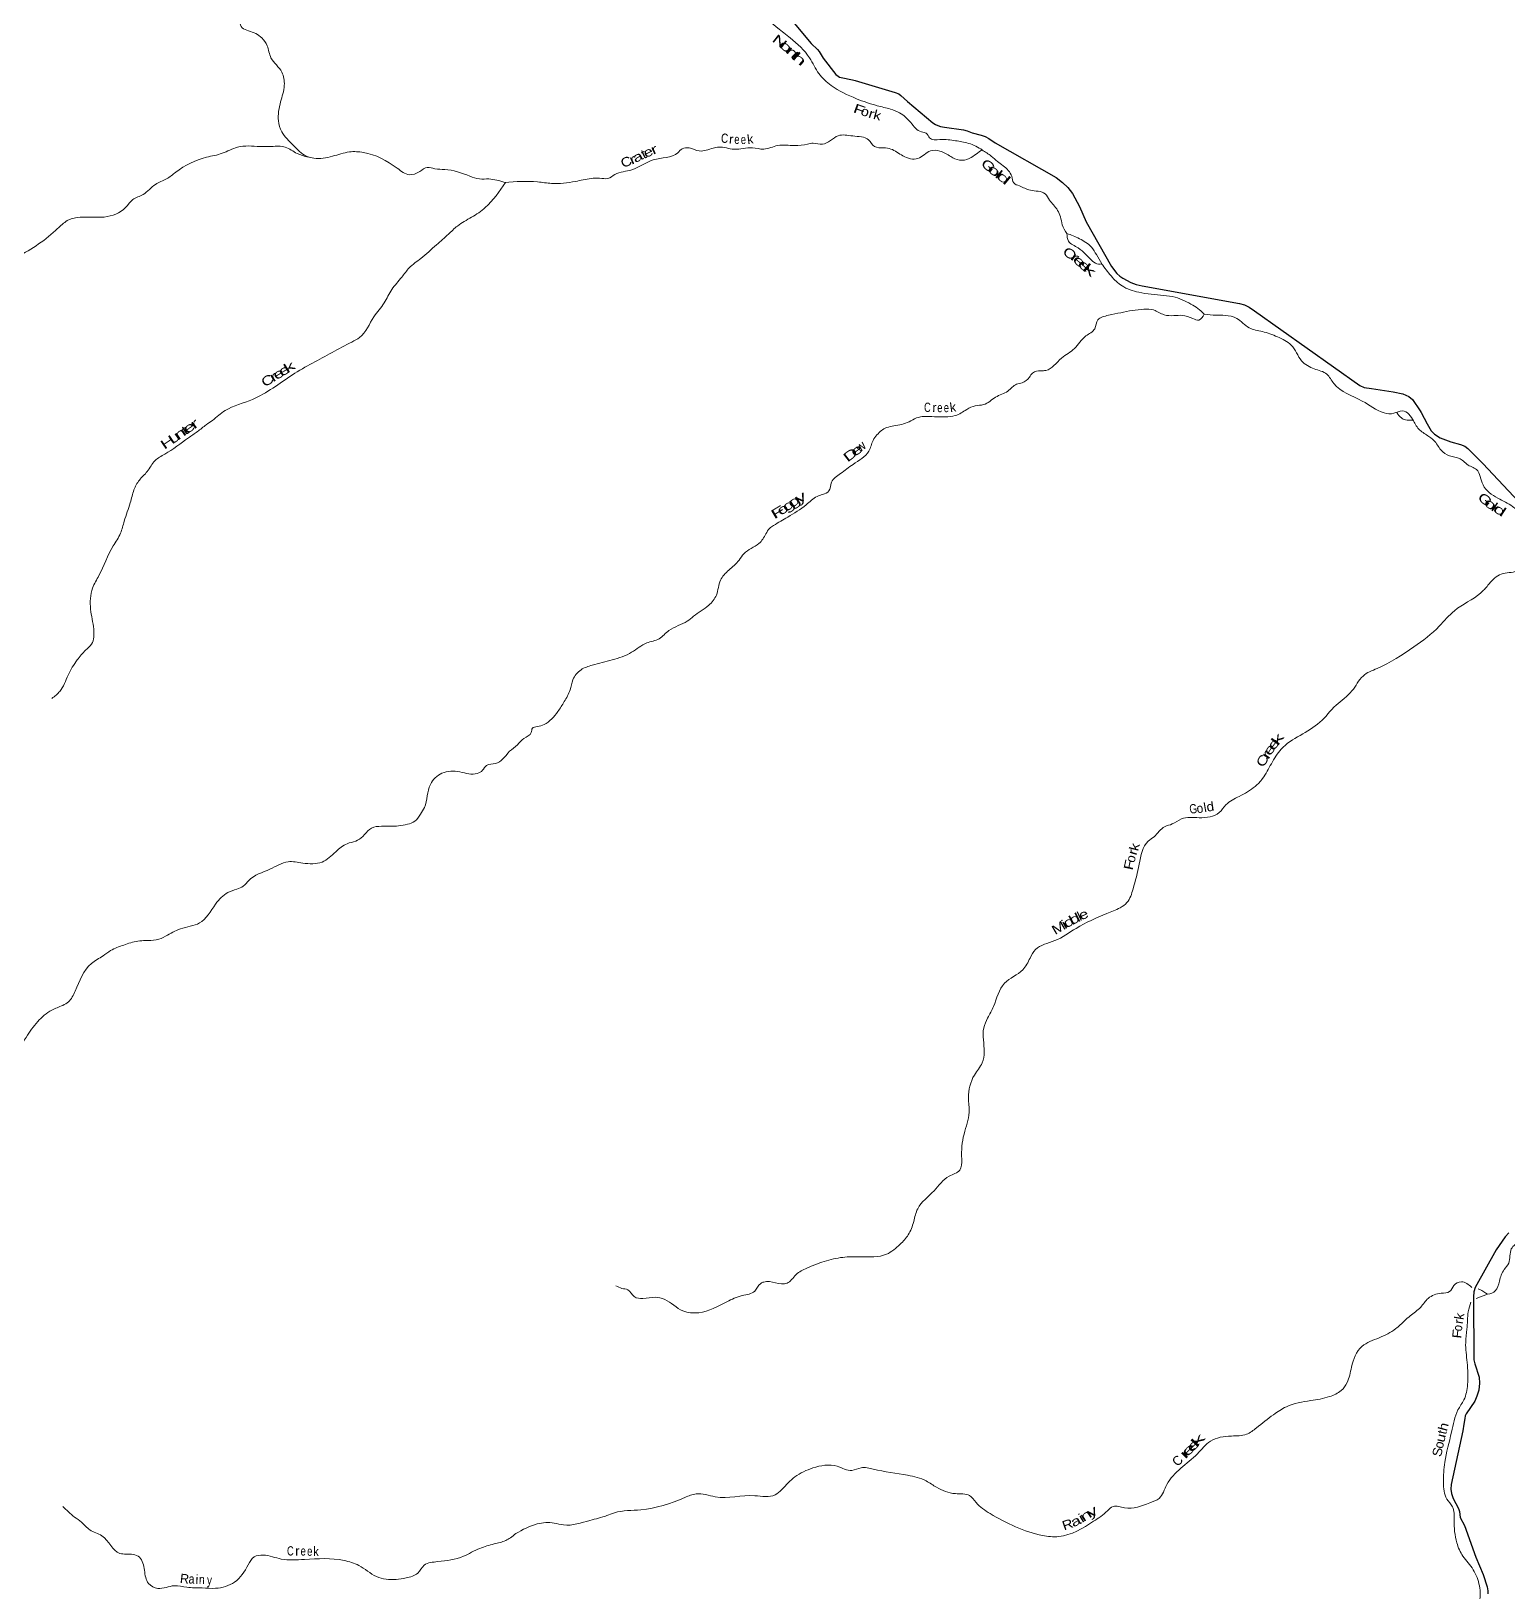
# Model space of a CAD drawing. Header units: feet. Extents: x 0 to 246606, y 183576 to 368785.
# Drawn here: x 174100 to 205943, y 232159 to 265819 of the extents above; entities that cross this region are included whole.
import ezdxf
from ezdxf.enums import TextEntityAlignment as Align

# ---------------------------------------------------------------- set-up
doc = ezdxf.new("R2010")
doc.units = ezdxf.units.FT
doc.header["$LTSCALE"] = 80
for name, color, linetype, lineweight in [('29', 7, 'Continuous', 25), ('39', 7, 'Continuous', 13), ('41', 7, 'Continuous', 13)]:
    doc.layers.add(name, color=color, linetype=linetype, lineweight=lineweight)

msp = doc.modelspace()

# ---------------------------------------------------------------- linework, layer by layer
at = {"layer": '29'}
for points in [[(190551.43, 265994.08), (190920.39, 265550.4), (191059.32, 265420.8), (191089.97, 265378.02), (191176.71, 265234.57), (191455.66, 264884.7), (191501.87, 264847.03), (191531.3, 264830.2), (191567.57, 264817.29), (191808.52, 264769.28), (191869.65, 264754.5), (192733.39, 264498.99), (192814.08, 264464.81), (192857.38, 264429.6), (192997.88, 264299.38), (193544.79, 263839.31), (193599.22, 263805.03), (193653.86, 263781.9), (193706.4, 263765.07), (193798.4, 263747.1), (194203.09, 263688.6), (194282.23, 263668.34), (194395.71, 263628.03), (194586.95, 263580.02), (194673.43, 263546.12), (194750.87, 263504.31), (194889.15, 263413.24), (196207.17, 262660.51), (196341.75, 262555.88), (196452.1, 262451.35), (196556.11, 262316.15), (196707.54, 262040.81), (196848.94, 261707.73), (197397.89, 260745.98), (197510.21, 260593.85), (197573.26, 260534.97), (197641.36, 260490.47), (197817.04, 260400.38), (197930.52, 260358.33), (198059.44, 260327.33), (200158.16, 259948.26), (200266.14, 259913.74), (200368.32, 259864.14), (200483.81, 259786.92), (202755.54, 258175.13), (202848.15, 258135.52), (203000.72, 258111.04), (203470.16, 258043.11), (203680.36, 258000.94), (203806.45, 257942.05), (203886.27, 257875.92), (204052.82, 257633.76), (204074.43, 257592.44)], [(204074.43, 257592.44), (204201.7, 257349.11), (204294.02, 257197.62), (204363.99, 257125.03), (204487.36, 257046.2), (204715.4, 256963.26), (204924.13, 256906.87), (205016.95, 256869.56), (205084.2, 256819.09), (205405.83, 256494.52), (206291.82, 255556.22)], [(205962.63, 239898.94), (205886.84, 239816.36), (205692.29, 239536.41), (205239.61, 238722.01), (205210.27, 238630.87), (205203.68, 238520.18), (205214.47, 237158.82), (205229.25, 237077.8), (205323.7, 236784.56), (205332.15, 236658.33), (205320.96, 236510.52), (205277.51, 236380.74), (205230.97, 236269.87), (205046.34, 235998.01), (205025.33, 235951.74), (205013.28, 235899.02), (204996.64, 235771.92), (204970.07, 235630.63), (204722.7, 234471.28), (204712.64, 234372.86), (204731.11, 234277.81), (204765.55, 234173.91), (204877.3, 233953.37), (204899.23, 233890.87), (204918.05, 233758.33), (205013.03, 233588), (205253.62, 232903.3), (205413.68, 232530.1), (205495.67, 232264.95), (205512.88, 232181.19), (205512.88, 232118.1)]]:
    msp.add_lwpolyline(points, dxfattribs=at)
at = {"layer": '39'}
msp.add_line((205506.7, 238576.4), (205263.05, 238487.56), dxfattribs=at)
for points in [[(184208.52, 275137.45), (184619.21, 274722.28), (184938.5, 274327.03), (185065.39, 273922.39), (185246.91, 273516.99), (185645.48, 272975.6), (185919.34, 272677.67), (186324.87, 272212.73), (186719.45, 271502.19), (186833.69, 271403.9), (186975.84, 271268.97), (187190.62, 270937.63), (187348, 270544.65), (187427.3, 269876.81), (187396.68, 269679.84), (187468.28, 269570.06), (187620.44, 269424.91), (187669.01, 269248.99), (187677.79, 268958.81), (187778.3, 268723.74), (188130.42, 268366.3), (188387.37, 268181.41), (188588.96, 267934.86), (188830.44, 267637.38), (189199.58, 267352.22), (189444.82, 267203.75), (189524.28, 267073.72), (189588.26, 266831.11), (189563.74, 266636.07), (189598.19, 266464.37), (189853.83, 266166.7), (190198.74, 265885.9), (190469.54, 265672.62), (190885.6, 265243.78), (191088.14, 264904.55), (191354.39, 264649.03), (191895.59, 264363.47), (192343.21, 264212.16), (192633.83, 264137.58), (192827.23, 264058.32), (193067.72, 263849.49), (193300.17, 263646.82), (193403.07, 263617.17), (193474.8, 263519.48), (193697.01, 263480.11), (194034.78, 263457.24), (194311.42, 263398.97), (194474.68, 263338.26), (194609.24, 263256.55)], [(184313.82, 262558.04), (183970.27, 262631.18), (183766.25, 262633.67), (183559.26, 262692.67), (183017.59, 262836.74), (182807.31, 262851.24), (182641.21, 262880.66), (182481.13, 262793.01), (182254.08, 262724.39), (181993.23, 262863.27), (181264.45, 263204.06), (180963.35, 263214.96), (180597.37, 263121.69), (180198.23, 263078.34), (180033.87, 263123.95), (179757.38, 263351.44), (179501.86, 263652.03), (179431.23, 263887.17), (179478.89, 264292.06), (179557.63, 264651.02), (179506.37, 264934.98), (179270.87, 265246.02), (179187.71, 265505.18), (179073.79, 265672.89), (178786.38, 265829.49), (178650.02, 265891.75), (178518.13, 266166.22), (178327.84, 266193.19), (178057.81, 266158.17), (177905.84, 266187.83), (177392.95, 266421.29), (177188.76, 266433.88), (176524.01, 266571.75), (176249.53, 266680.09), (175621.57, 266792.34), (174982.96, 266936.73), (174832.77, 266980.57), (174695.96, 267069.08), (174352.6, 267190.36), (173760.56, 267089.09), (173490.6, 267050.02), (173100.12, 267091.68), (172348.14, 267133.07), (171949.07, 267085.68), (171703.31, 267049.06), (171473.39, 267030.89), (170922.86, 267102.07), (170766.48, 267153.89), (170481.7, 267274.16), (170418.53, 267188.2), (170180.6, 267046.66), (169769.9, 266970.79), (169339.55, 266862.25), (168647.15, 266724.88), (168424.24, 266769.47), (168061.44, 267084.34), (167725.47, 267365.34), (167363.87, 267609.53), (166816.12, 267874.71), (166434.09, 268132.68), (165899.81, 268198.08), (165270.82, 268132.53), (164902.45, 268061.44), (164793.49, 268055.49)], [(184313.82, 262558.04), (185020.89, 262568.54), (185322.12, 262536.11), (185834.74, 262579.28), (186177.57, 262642.95), (186355.76, 262648.51), (186537.88, 262643.94), (186688.65, 262728.43), (187052.16, 262830.09), (187514.14, 263045.18), (188046.26, 263198.85), (188138.31, 263282.16), (188286.31, 263302.24), (188508.21, 263236.68), (188808.49, 263296.93), (188926.16, 263319.45), (189259.6, 263272.47), (189652.65, 263303.21), (189897.26, 263275.6), (190199.75, 263351.93), (190560.06, 263352.91), (190843.83, 263385.19), (190961.44, 263403.68), (191161.6, 263382.74), (191336.56, 263458.85), (191505.8, 263565.24), (191815.42, 263558.88), (192158.55, 263473.5), (192284.44, 263332.74), (192482.48, 263303.78), (192640.06, 263277.4), (192899.48, 263130.74), (193222.69, 263073.83), (193493.8, 263237.22), (193696.16, 263232.36), (193931.65, 263116.26), (194116.96, 263037.11), (194329.93, 263074.41), (194476.77, 263169.03), (194607.34, 263257.84)], [(180071.83, 263104.63), (179834.99, 263181.08), (179580.22, 263318.04), (179283.09, 263333.05), (179030.65, 263332.67), (178550.24, 263318.21), (178219.27, 263185.14), (177879.4, 263100.4), (177218.42, 262777.72), (177018.92, 262632.81), (176780.61, 262513.49), (176511.64, 262296.65), (176289.35, 262185.69), (176136.67, 262019.38), (175675.69, 261811.31), (174877.28, 261732.69), (174771.58, 261654.07), (174626.42, 261520.22), (173741.91, 260920.89), (173455.7, 260768.4), (173222.25, 260600.68), (172926.46, 260179.33), (172775.14, 259932.23), (172315.88, 259146.39), (172033.64, 258640.43), (171917.7, 258331.32), (171759.34, 258023.49), (171570.24, 257741.39), (171465.77, 257470.86), (171179.8, 257185.04), (171048.12, 256970.61), (170790.38, 256687.31), (170668.49, 256491.23), (170595.5, 256269.74), (170515.7, 255854.19), (170312.81, 255551.64), (170230.11, 255188.57), (169926.54, 254868.1), (169430.15, 254485.67), (168689.37, 254343.41), (168347.14, 254278.84), (168202.59, 254347.02), (168058.46, 254390.96), (167828.23, 254390.97), (167361.27, 254297.95), (166930.1, 254118.69), (166707.37, 253795.59), (166258.85, 253448.34), (165821.73, 253262.91), (165668.15, 253268.31), (165477.41, 253202.34), (165331.84, 253211.92), (165168.95, 253170.68), (165056.13, 253154.57), (164912.54, 253166.2), (164556.21, 253456.94), (164281.98, 253670.33), (164098.01, 253800.45)], [(194607.34, 263257.84), (194804.17, 263124.15), (194936.46, 263011.51), (195171.01, 262814.85), (195244.45, 262688.93), (195289.34, 262545.29), (195410.07, 262483.17), (195647.81, 262387.18), (195964.76, 262314.24), (196060.28, 262171.9), (196144.16, 262074.04), (196297.03, 261816.08), (196335.5, 261642.31), (196436.6, 261457.6)], [(184326.95, 262558.24), (183891.84, 262015.64), (183598.51, 261806.46), (183290.71, 261617.24), (183097.85, 261438.1), (182841.13, 261213.4), (182502.84, 260916.56), (182251.8, 260714.19), (182093.61, 260515.45), (181876, 260246.99), (181711.27, 259957.23), (181490.11, 259660.42), (181182.65, 259212.61), (181016.68, 259114.75), (180166.05, 258661.47), (179732.11, 258407.41), (178872.69, 257877.21), (178283.02, 257636.58), (178007.89, 257425.7), (177876.21, 257330.47), (177682.8, 257183.65), (177491.24, 257046.96), (176980.17, 256696.59), (176770.48, 256557.57), (176602.8, 256322.3), (176432.28, 256135.48), (176316.69, 255925.37), (176236.55, 255649.21), (176106, 255248.93), (176025.55, 254990.95), (175868.66, 254715.47), (175558.36, 254077.7), (175425.59, 253808.7), (175380.83, 253351.34), (175448.72, 252920.19), (175401.64, 252600.16), (175274.62, 252468.64), (175092.4, 252257.37), (174896.01, 251928.67), (174716.12, 251580.06), (174547.01, 251429.62)], [(196436.34, 261458.07), (196469.07, 261289.95), (196677.92, 261146.02), (196844.26, 261002.69), (196986.35, 260861.71), (197119.13, 260791.36), (197185.68, 260799.93)], [(196436.6, 261457.6), (196704.49, 261343.05), (196963.51, 261162.16), (197070.93, 260999.51), (197186.22, 260799.24)], [(197182.03, 260804.58), (197389.48, 260539.81), (197623.84, 260327.04), (197984.58, 260189.03), (198524.25, 260121.03), (198766.69, 260081.37), (198970.24, 260003.99), (199151.31, 259908.79), (199293.91, 259812.12), (199396.03, 259716.01)], [(199396.03, 259716.01), (199279.18, 259588.74), (199152.02, 259620.74), (198924.07, 259688.39), (198737.81, 259684.97), (198533.56, 259701.93), (198306.03, 259805.84), (198097.74, 259822.86), (197846.43, 259796.17), (197333.08, 259690.58), (197105.22, 259591.05), (197036.22, 259400.66), (196846.18, 259246.21), (196598.1, 258973.74), (196318.38, 258766.17), (195979.31, 258503.03), (195873.96, 258494.43), (195695.27, 258446.58), (195625.41, 258356.92), (195470.15, 258234.22), (195350.37, 258203.67), (195162.45, 258057.25), (194895.74, 257924.02), (194638.84, 257764.47), (194460.44, 257740.79), (194275.29, 257658.79), (194026.81, 257527.32), (193811.93, 257500.12), (193579.19, 257503.38), (193360.63, 257508.47), (193192.26, 257476.59), (193031.42, 257396.26), (192706.48, 257304.13), (192546.15, 257268.11), (192339.92, 257113.89), (192255.52, 256992.21), (192163.81, 256763.87), (191822.44, 256476.59), (191552.93, 256276.93), (191358.5, 256092.33), (191303.66, 255901.74), (191167.18, 255827.11), (191047.23, 255782.47), (190814.41, 255604.45), (190414.61, 255340.15), (190110.91, 255159.1), (190027.23, 255099.84), (189944.83, 254976.11), (189794.68, 254770.75), (189470.25, 254547.69), (189365.4, 254408.16), (189144.3, 254193.72), (188963.68, 253978.72), (188876.97, 253657.65), (188710.45, 253436.4), (188383.83, 253199.27), (188249.02, 253094.41), (187854.01, 252894.49), (187641.43, 252716.19), (187375.19, 252623.24), (187048.99, 252422.36), (186630.11, 252259.04), (186199.65, 252144.23), (185957.65, 252046.91), (185783.08, 251829.8), (185719.82, 251611.14), (185595.45, 251359.08), (185459.38, 251145.46), (185160.6, 250865.64), (185010.3, 250821.43), (184908.66, 250784.58), (184883.3, 250692.28), (184725.97, 250565.57), (184584.67, 250424.54), (184412.09, 250287.77)], [(199395.12, 259715.02), (199650.8, 259692.3), (199849.14, 259689.51), (200097.38, 259625.6), (200366.26, 259422.41), (200650.72, 259339.86), (200975.3, 259226.54), (201274.83, 259047.09), (201497.62, 258709.6), (201770.91, 258536.56), (202038.8, 258422.02), (202190.3, 258220.48), (202805.31, 257841.22), (203274.03, 257588.9), (203484.41, 257577.89), (203671.24, 257629.65), (203812.09, 257557.18), (203907.6, 257414.84), (204046.99, 257215.48), (204241.74, 257077.79), (204387.96, 256944.81), (204541.49, 256743.24), (204742.78, 256645.75), (204962.47, 256564.11), (205060.66, 256478.13), (205267.84, 256364.44), (205409.73, 256032.11), (205728.3, 255749.66), (206046.02, 255567.95), (206228.18, 255392.17), (206483.9, 255100.54), (206674.51, 254954.85), (206863.77, 254926.52)], [(203549.15, 257593.76), (203649.23, 257476.88), (203733.81, 257439.43), (203898.03, 257428.96)], [(206862.43, 254926.02), (206802.96, 254685.14), (206655.66, 254550.24), (206336.67, 254272.72), (206100.59, 254163.23), (205761.74, 254093.46), (205514.2, 253867.31), (205356.4, 253700.32), (204791.29, 253319.5), (204465.55, 252983.66), (203917.91, 252538.13), (203125.14, 252075.9), (202821.63, 251910.96), (202583.08, 251587.99), (202239.45, 251280.6), (201891.08, 250912.85), (201056.48, 250334.38), (200844.34, 250019.1), (200654.41, 249699.48), (200494.54, 249528.5), (200152.02, 249315.76), (199864.48, 249132.47), (199720.88, 248967.3), (199288.42, 248854.53), (198905.56, 248829.69), (198707.94, 248719.66), (198541.28, 248661.57), (198314.09, 248445.2), (198187.46, 248348.28), (197993.46, 247851.46), (197861.8, 247319.53), (197728.84, 247025.29), (197583.84, 246914.53), (197294.91, 246785.64), (196635.4, 246468.58), (196172.83, 246203.15), (195757.66, 246009.56), (195642.2, 245827.88), (195483.42, 245576.31), (195089.36, 245283.73), (194852.83, 244785.49), (194726.44, 244533.47), (194640.99, 244321.15), (194653.23, 243805.33), (194607.97, 243568.28), (194440.96, 243304.74), (194311.77, 242811.04), (194326.39, 242500.64), (194217.73, 242032.83), (194170.18, 241771.64), (194166.93, 241491.71), (194123.66, 241250.6), (193895.44, 241120.86), (193572.01, 240809.16), (193217.33, 240421.35), (193131.11, 240142.58), (193014.49, 239860.2), (192838.01, 239653.19), (192546.07, 239439.75), (191986.77, 239385.15), (191600, 239372.45), (191200.2, 239283.39), (190828.13, 239141.57), (190591.66, 238997.85), (190399.25, 238813.22), (190154.45, 238824.71), (189897.56, 238840.4), (189832.45, 238811.1), (189703.01, 238645.74), (189434.69, 238548.79), (189103.19, 238414.45), (188495.24, 238179.26), (188155.62, 238218.27), (187761.72, 238463.49), (187553.78, 238510.73), (187292.38, 238486.2), (187106.6, 238525.06), (186966.61, 238672.05), (186839.43, 238702.04), (186710.54, 238758.23)], [(159307.64, 243550.68), (159263.98, 243743.86), (159300.05, 243999.04), (159339.67, 244282.57), (159387.1, 244582.4), (159416.15, 244774.83), (159742.4, 244829.03), (160087.81, 244824.97), (160552.14, 244715.92), (161288.72, 244391.42), (161743.95, 244223.62), (162193.8, 244015.32), (162511.87, 243837.04), (162634, 243542.2), (162646.67, 243271.7), (162830.7, 242779.96), (162948.93, 242596.16), (163325.25, 242556.28), (163918.92, 242560.6), (164717.82, 242491.74), (165475.72, 242339.34), (166143.24, 242276.27), (166687.16, 242237.3), (167433.46, 242411.97), (167714.27, 242525.98), (168019.54, 242626.27), (168218.94, 242658.04), (168349.97, 242553.26), (168517.47, 242441.04), (168774.74, 242395.03), (168970.13, 242305.52), (169174.7, 242151.51), (169377.52, 242100.51), (169676.39, 241982.51), (170025.26, 241893.66), (170233.28, 241893.26), (170366.06, 241923.86), (170589, 241877.26), (171163.2, 242077.2), (171758.86, 242321.98), (171990.09, 242501.78), (172159.88, 242731.02), (172341.32, 242869.56), (172596.77, 242930.59), (172914.87, 243227.07), (173523.19, 243678.13), (173820.7, 243879.3), (173988.34, 244116.59), (174241.08, 244456.37), (174543.86, 244704.1), (174780.42, 244807.23), (174902.34, 244882.09), (175047.84, 245114.95), (175397.26, 245708.96), (175648.87, 245877), (175812.58, 245988.96), (176095.3, 246109.06), (176245.94, 246158.16), (176564.22, 246206.16), (176798.28, 246218.33), (176996.89, 246296.56), (177319.31, 246457.76), (177729.16, 246584.12), (178077.68, 246992.25), (178342.06, 247241.33), (178536.74, 247313.42), (178670.98, 247376.38), (178792.01, 247503.75), (179248.4, 247744.07), (179639.5, 247904.45), (179955, 247877.64), (180372.69, 247899.09), (180667.8, 248122.44), (180913.29, 248294.42), (181098.11, 248352.2), (181249.94, 248449.81), (181394.76, 248603.86), (181829.86, 248670.06), (182212.85, 248713.13), (182371.29, 248778.52), (182495.95, 248930.21), (182580.33, 249075.12), (182709.2, 249574.36), (182957.57, 249815.08), (183346.89, 249842.09), (183719.06, 249808.19), (183833.01, 249876.86), (183922.08, 249983.47), (184113.3, 250021.16), (184267.19, 250116.78), (184412.09, 250287.77)], [(215162.9, 248783.53), (214838.93, 248563.78), (214414.83, 248124.58), (214307.26, 247924.66), (214086.18, 247712.23), (213635.8, 247275.41), (213363.87, 246866.3), (213221.09, 246598.39), (213105.7, 246247.52), (212954.57, 245957.57), (212588.58, 245116.71), (212375.69, 244912.22), (212215.66, 244727.14), (211967.34, 244434.53), (211596.2, 244198.02), (211314.34, 243980.41), (210565.12, 243432.97), (210406.76, 243217.65), (210304.16, 242922.99), (210176.72, 242580.34), (209873.64, 242278.42), (209547.23, 242059.42), (209412.4, 241952.54), (209326, 241832.89), (209165.51, 241782.77), (209009.9, 241629.86), (208840.98, 241551.66), (208322.96, 241391.74), (208186.1, 241284.89), (207766.59, 240891.95), (207539.24, 240661.49), (207241.54, 240474.31), (207055.74, 240511.16), (206821.45, 240381.5), (206670.99, 240323.19), (206532.17, 240047.17), (206224.9, 239733.22), (206018.37, 239552.82), (205962.23, 239249.45), (205865.47, 239109.81), (205763.39, 238859.46), (205673.89, 238647.2), (205509.09, 238574.99)], [(184550.71, 233416.55), (185011.43, 233621.5), (185380.06, 233640.5), (185577.97, 233601.46), (186149.92, 233698.18), (186513.45, 233801.85), (186676.08, 233862.01), (187243.6, 233926.56), (188198.06, 234193.15), (188439.85, 234272.34), (188852.04, 234208.14), (189708.53, 234230.36), (190143.94, 234248.42), (190286.97, 234363.24), (190569.5, 234639.26), (190958.32, 234829.19), (191478.97, 234866.2), (191797.76, 234777.13), (191996.8, 234834.76), (192259.6, 234804.89), (193000.93, 234671.61), (193402.33, 234549.15), (193623.41, 234413.11), (194030.71, 234276.46), (194335.87, 234233.91), (194475.86, 234086.92), (194778.74, 233847), (195328.03, 233561.32), (195908.83, 233373.9), (196258.75, 233350.86), (197009.47, 233678.72), (197311.68, 233906.12), (197432.17, 233997.09), (197678.82, 233971.47), (198222.52, 234076.64), (198422.03, 234174.55), (198591.46, 234472.3), (199248.89, 235133.83), (199529.35, 235405.85), (199984.08, 235518.31), (200308.38, 235556.06), (200524.57, 235696.04), (200890.18, 235978.95), (201167.45, 236150.3), (201693.24, 236281.91), (202101.11, 236368.84), (202351.63, 236502.29), (202479.07, 236669.7), (202572.04, 237006.8), (202797.82, 237450.8), (203166.36, 237636.98), (203528.96, 237835.34), (203717.16, 238005.92), (203837.81, 238110.99), (204064.65, 238297.15), (204228.8, 238488.21), (204505.35, 238597.13), (204687.94, 238632.84), (204778.53, 238764.51), (204941.4, 238844.81), (205166.31, 238725.14)], [(205304.02, 238690.59), (205338.21, 238676.08), (205509.09, 238574.99)], [(205147.93, 238408.33), (205091.81, 238200.14), (205063.12, 237819.85), (205035.52, 237534.21), (205067, 237106.74), (205075.64, 236629.24), (204996.93, 236300), (204868.91, 236082.24), (204729.76, 235602.78), (204584.57, 234952.19), (204557.27, 234517.49), (204628.02, 234159.97), (204751.59, 233993.07), (204786.73, 233706.55), (204843.8, 233216.28), (204976.06, 232926.38), (205197.38, 232635.23), (205330.99, 232286.9), (205322.53, 231906.32), (205098.17, 231585.17), (204799.91, 231349.66), (204640.08, 231007.46), (204520.53, 230821.81), (204291.9, 230655.82), (204039.19, 230444.76)], [(174783.82, 234000.89), (175032.09, 233770.88), (175185.43, 233660.43), (175366.01, 233491.87), (175624.64, 233365.07), (176012.73, 232988.01), (176297.91, 232962.7), (176434.25, 232902.45), (176541.97, 232623.52), (176631.63, 232338.21), (176831.33, 232232.61), (177183.8, 232289.28), (177457.01, 232255.68), (177784.39, 232243.22), (178077.38, 232234.2), (178485.07, 232368.61), (178781.68, 232741.49), (178906.07, 232909.33), (179101.26, 232951.13), (179492.49, 232865.04), (179995.49, 232857.68), (180846.12, 232834.17), (181165.02, 232726.61), (181546.71, 232488.84), (181753.67, 232431.85), (182185.38, 232459.61), (182436.07, 232562.98), (182576.61, 232731.1), (182866.11, 232808.9), (183419.51, 232925.65), (183776.12, 233095.53), (184083.51, 233189.8), (184332.66, 233264.87), (184433.2, 233321.3), (184550.71, 233416.55)]]:
    msp.add_spline(points, degree=3, dxfattribs=at)

# ---------------------------------------------------------------- texts
at = {"layer": '41'}
for s, rotation, width, p in [('N', 321.743, 1.6, (190181.76, 265518.54)), ('o', 318.952, 1.85, (190310.87, 265415.18)), ('r', 318.952, 2.1, (190417.03, 265319.82)), ('t', 316.659, 1.95, (190505.44, 265228.83)), ('h', 317.659, 2, (190602.13, 265147.28)), ('F', 340.241, 1.5, (191925.62, 264033.91)), ('o', 342.408, 1.15, (192055.68, 263992.22)), ('r', 342.408, 1.25, (192193.26, 263944.59)), ('k', 345.498, 1.2, (192323.69, 263912.25)), ('C', 355.965, 0.8, (189046.9, 263411.29)), ('t', 25.899, 1.25, (187349.72, 263080.17)), ('e', 24.899, 1.35, (187444.94, 263123.3)), ('r', 24.479, 1.5, (187573.83, 263179.97)), ('e', 358.675, 0.75, (189317.27, 263386.9)), ('e', 2.199, 0.75, (189462.5, 263384.88)), ('C', 23.292, 1.2, (186970.34, 262909.91)), ('r', 23.347, 1.45, (187107.39, 262962.86)), ('a', 26.107, 1.45, (187221.44, 263022.07)), ('G', 321.116, 1.45, (194679, 262838.82)), ('o', 320.142, 1.8, (194804.72, 262736.8)), ('l', 319.901, 1.6, (194905.85, 262655.33)), ('d', 319.901, 2.05, (195004.95, 262580.04)), ('C', 326.605, 1.4, (196436.58, 260943.58)), ('r', 326.247, 1.8, (196557.12, 260865.93)), ('e', 318.833, 1.9, (196646.25, 260778.75)), ('e', 318.231, 1.9, (196753.37, 260685.42)), ('k', 320.218, 2.05, (196858.87, 260592.97)), ('e', 31.594, 1.55, (179482.96, 258347.75)), ('e', 31.594, 1.55, (179602.29, 258421.48)), ('k', 31.594, 1.75, (179717.65, 258492.43)), ('C', 31.749, 1.35, (179246.98, 258202.9)), ('r', 31.594, 1.7, (179375.6, 258282.05)), ('C', 358.689, 0.75, (193425.29, 257607.02)), ('e', 359.303, 0.75, (193694.24, 257601.38)), ('e', 0.984, 0.75, (193837.97, 257600.58)), ('n', 34.537, 1.75, (177359.95, 257055.39)), ('t', 34.537, 1.55, (177471.3, 257130.35)), ('e', 35.144, 1.65, (177559.27, 257192.68)), ('r', 35.876, 1.85, (177677.15, 257274.12)), ('H', 34.329, 1.6, (177098.56, 256874.31)), ('u', 34.329, 1.75, (177244.23, 256973.78)), ('e', 37.523, 1.75, (191959.92, 256707.56)), ('D', 37.523, 1.6, (191826.83, 256606.04)), ('y', 34.369, 1.75, (190744.84, 255684.97)), ('G', 321.317, 1.45, (205391.69, 255639.08)), ('F', 31.022, 1.8, (190250.62, 255361.12)), ('o', 33.023, 1.55, (190357.43, 255426.02)), ('g', 33.913, 1.75, (190483.84, 255514.23)), ('g', 33.913, 1.75, (190604.68, 255596.26)), ('o', 323.117, 1.7, (205510.82, 255539.8)), ('l', 326.07, 1.35, (205603.84, 255472.59)), ('d', 326.563, 1.8, (205717.35, 255406.05)), ('e', 56.181, 1.6, (200884.86, 250271.59)), ('e', 53.104, 1.7, (200968.56, 250384.57)), ('k', 53.439, 1.9, (201056.12, 250491.1)), ('C', 59.568, 1.35, (200738.01, 250035.51)), ('r', 57.929, 1.75, (200816.23, 250160.71)), ('G', 6.533, 0.8, (199170.96, 248948.98)), ('o', 9.679, 0.95, (199317.59, 248960.9)), ('d', 8.346, 1.1, (199540.75, 248996.2)), ('k', 75.656, 1.2, (197988.95, 248200.66)), ('r', 72.668, 1.25, (197947.03, 248083.96)), ('F', 78.193, 1.35, (197873.18, 247817.86)), ('o', 74.847, 1.05, (197909.22, 247944.87)), ('d', 28.203, 1.6, (196519.78, 246519.48)), ('d', 26.037, 1.55, (196643.66, 246584.67)), ('l', 26.037, 1.1, (196748.19, 246639.18)), ('e', 26.037, 1.35, (196834.44, 246678.89)), ('M', 30.35, 1.3, (196304.73, 246396.26)), ('i', 30.442, 1.3, (196427.65, 246468.53)), ('k', 80.599, 1.05, (204997.94, 238085.92)), ('F', 83.954, 1.2, (204949.46, 237711.51)), ('o', 81.667, 0.9, (204959.39, 237834.7)), ('h', 74.984, 1.15, (204650.8, 235694.38)), ('e', 44.97, 2.05, (199127.96, 235156.65)), ('e', 44.97, 2.05, (199230.79, 235254.77)), ('k', 45.673, 2.25, (199329.22, 235359.18)), ('u', 76.617, 1.2, (204591.75, 235454.75)), ('r', 44.97, 2.25, (199049.43, 235075.92)), ('S', 78.222, 1.1, (204524.68, 235154.86)), ('y', 31.935, 1.65, (197028.82, 233808.6)), ('R', 19.167, 1.2, (196482.97, 233517.83)), ('a', 26.565, 1.45, (196669.77, 233594.19)), ('i', 30.116, 1.3, (196794.91, 233662.47)), ('n', 32.57, 1.65, (196894.95, 233724.79)), ('C', 359.151, 0.75, (179687.26, 232942.17)), ('e', 359.172, 0.75, (179965.56, 232940.25)), ('e', 358.772, 0.75, (180105.71, 232935.34)), ('k', 358.772, 0.9, (180241.11, 232932.43)), ('a', 357.769, 0.85, (177553.62, 232336.41)), ('n', 357.871, 0.85, (177776.85, 232325.28)), ('y', 358.078, 0.8, (177941.92, 232314.07))]:
    msp.add_text(s, height=200, rotation=rotation, dxfattribs=dict(at, width=width)).set_placement(p, align=Align.CENTER)
for s, rotation, p in [('k', 6.934, (189618.04, 263391.95)), ('r', 355.222, (189188.11, 263390.37)), ('r', 358.643, (193576.59, 257603.48)), ('k', 7.372, (193988.91, 257610.33)), ('w', 39.941, (192051.22, 256786.96)), ('l', 9.679, (199430.85, 248978.63)), ('r', 81.704, (204979.89, 237971.77)), ('t', 76.617, (204621.27, 235578.83)), ('o', 78.222, (204556.82, 235309.03)), ('C', 44.97, (198890.18, 234916.84)), ('r', 359.172, (179838.36, 232939.96)), ('R', 353.693, (177396.85, 232342.81)), ('i', 357.871, (177671.33, 232327.48))]:
    msp.add_text(s, height=200, rotation=rotation, dxfattribs=at).set_placement(p, align=Align.CENTER)

doc.saveas('drawing.dxf')
